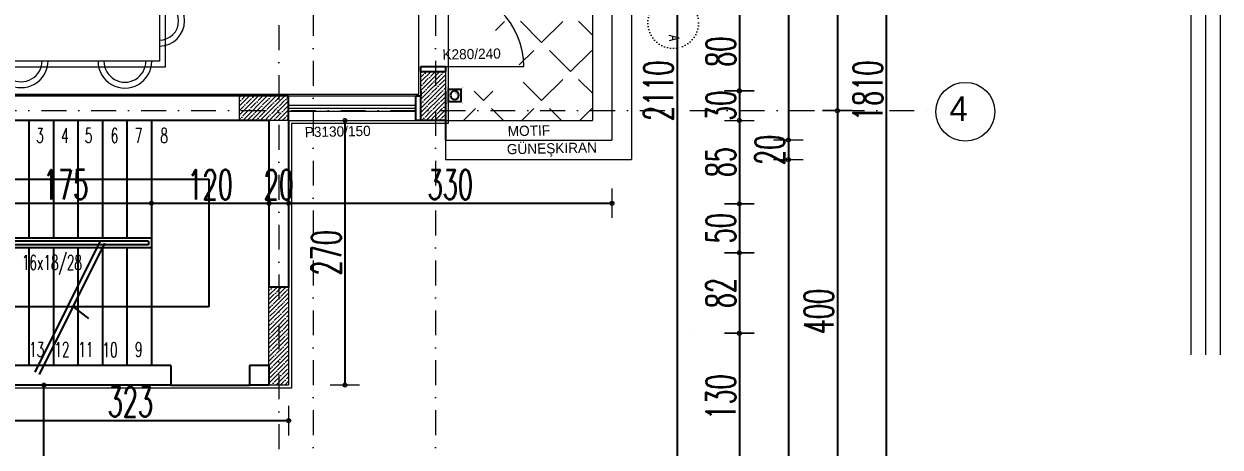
# Model space of a CAD drawing. Header units: millimetres. Extents: x -16104 to 67872, y -88009 to 12107.
# Drawn here: x 16215 to 17435, y 10157 to 10589 of the extents above; entities that cross this region are included whole.
import ezdxf
from ezdxf.enums import TextEntityAlignment as Align

# ---------------------------------------------------------------- set-up
doc = ezdxf.new("R2010")
doc.units = ezdxf.units.MM
doc.linetypes.add('ACAD_ISO07W100', pattern=[3, 0, -3])
doc.linetypes.add('DASHDOTX2', pattern=[50.8, 25.4, -12.7, 0, -12.7])
doc.layers.get('0').update_dxf_attribs({"color": 241})
for name, color, linetype, lineweight in [('AKS', 1, 'ACAD_ISO07W100', 5), ('akslar', 144, 'Continuous', 20), ('balkon', 6, 'Continuous', 5), ('c05', 32, 'Continuous', 13), ('duvar', 123, 'Continuous', 25), ('emsal&kolon', 1, 'Continuous', 5), ('kapı', 3, 'Continuous', 5), ('kolon', 1, 'Continuous', 5), ('merdiven', 4, 'Continuous', 25), ('OLCU', 54, 'Continuous', 13), ('pencere', 5, 'Continuous', 5), ('POZ', 36, 'Continuous', 18), ('SıVA', 40, 'Continuous', 9), ('tefriş', 30, 'Continuous', 5), ('ÖLÇÜ', 252, 'Continuous', 20)]:
    doc.layers.add(name, color=color, linetype=linetype, lineweight=lineweight)
doc.styles.add('DIM', font='Txttw.shx', dxfattribs={"width": 0.6})
doc.styles.add('DIMENSIONS', font='simplex', dxfattribs={"width": 0.8})
doc.styles.add('M2', font='stylu.ttf', dxfattribs={"height": 10})
doc.dimstyles.new('50', dxfattribs={"dimscale": 0, "dimtxt": 30, "dimasz": 1, "dimexe": 0, "dimexo": 2, "dimgap": 4, "dimtad": 1, "dimdec": 0, "dimzin": 0, "dimdsep": 46, "dimtxsty": 'DIM', "dimblk1": 'DOT', "dimblk2": 'DOT', "dimsah": 1, "dimcen": 1.5, "dimdle": 3, "dimse1": 1, "dimse2": 1, "dimclrd": 256, "dimclre": 9, "dimclrt": 256, "dimadec": 0, "dimazin": 0, "dimtfac": 0.24, "dimtdec": 0, "dimtix": 1, "dimtmove": 2, "dimatfit": 3, "dimldrblk": 'DOT', "dimfxl": 0, "dimtolj": 1, "dimtzin": 15, "dimarcsym": 0})
pattern_1 = [(45, (3602.555, 0), (-4.490128, 4.490128), []), (45, (3607.0454, 0), (-4.490128, 4.490128), [7.9375, -1.5875, 0, -1.5875])]

# ---------------------------------------------------------------- blocks, each defined once
blk = doc.blocks.new('DOT')
for p, q in [((0, 15), (0, -15)), ((-2, 0), (0, 0)), ((2, 0), (0, 0))]:
    blk.add_line(p, q)
blk.add_circle((0, 0), 2)
blk = doc.blocks.new('*D4158')
at = {"layer": 'Defpoints', "color": 0, "transparency": 16777216}
for p in [(16894.7, 10600), (16894.7, 10520.3), (16944.7, 10520.3)]:
    blk.add_point(p, dxfattribs=at)
at = {"layer": 'OLCU', "lineweight": -2, "transparency": 16777216}
blk.add_line((16944.7, 10599), (16944.7, 10521.3), dxfattribs=at)
for p, rotation in [((16944.7, 10600), 90), ((16944.7, 10520.3), 270)]:
    blk.add_blockref('DOT', p, dxfattribs=dict(at, rotation=rotation))
at = {"layer": 'OLCU', "transparency": 16777216, "insert": (16925.7, 10560.2), "char_height": 30, "attachment_point": 5, "rotation": 90, "style": 'DIM'}
blk.add_mtext('\\A1;80', dxfattribs=at)
blk = doc.blocks.new('*D4159')
at = {"layer": 'Defpoints', "color": 0, "transparency": 16777216}
for p in [(16894.7, 10520), (16894.7, 10490), (16944.7, 10490)]:
    blk.add_point(p, dxfattribs=at)
at = {"layer": 'OLCU', "lineweight": -2, "transparency": 16777216}
for p, q in [((16944.7, 10521), (16944.7, 10522)), ((16944.7, 10520), (16944.7, 10490)), ((16944.7, 10489), (16944.7, 10488))]:
    blk.add_line(p, q, dxfattribs=at)
for p, rotation in [((16944.7, 10520), 270), ((16944.7, 10490), 90)]:
    blk.add_blockref('DOT', p, dxfattribs=dict(at, rotation=rotation))
at = {"layer": 'OLCU', "transparency": 16777216, "insert": (16925.7, 10505), "char_height": 30, "attachment_point": 5, "rotation": 90, "style": 'DIM'}
blk.add_mtext('\\A1;30', dxfattribs=at)
blk = doc.blocks.new('*D4160')
at = {"layer": 'Defpoints', "color": 0, "transparency": 16777216}
for p in [(16894.7, 10490), (16894.7, 10405), (16944.7, 10405)]:
    blk.add_point(p, dxfattribs=at)
at = {"layer": 'OLCU', "lineweight": -2, "transparency": 16777216}
blk.add_line((16944.7, 10489), (16944.7, 10406), dxfattribs=at)
for p, rotation in [((16944.7, 10490), 90), ((16944.7, 10405), 270)]:
    blk.add_blockref('DOT', p, dxfattribs=dict(at, rotation=rotation))
at = {"layer": 'OLCU', "transparency": 16777216, "insert": (16925.7, 10447.5), "char_height": 30, "attachment_point": 5, "rotation": 90, "style": 'DIM'}
blk.add_mtext('\\A1;85', dxfattribs=at)
blk = doc.blocks.new('*D4161')
at = {"layer": 'Defpoints', "color": 0, "transparency": 16777216}
for p in [(16894.7, 10405), (16894.7, 10355), (16944.7, 10355)]:
    blk.add_point(p, dxfattribs=at)
at = {"layer": 'OLCU', "lineweight": -2, "transparency": 16777216}
blk.add_line((16944.7, 10404), (16944.7, 10356), dxfattribs=at)
for p, rotation in [((16944.7, 10405), 90), ((16944.7, 10355), 270)]:
    blk.add_blockref('DOT', p, dxfattribs=dict(at, rotation=rotation))
at = {"layer": 'OLCU', "transparency": 16777216, "insert": (16925.7, 10380), "char_height": 30, "attachment_point": 5, "rotation": 90, "style": 'DIM'}
blk.add_mtext('\\A1;50', dxfattribs=at)
blk = doc.blocks.new('*D4410')
at = {"layer": 'Defpoints', "color": 0, "transparency": 16777216}
for p in [(16894.7, 10355), (16894.7, 10272.8), (16944.7, 10272.8)]:
    blk.add_point(p, dxfattribs=at)
at = {"layer": 'OLCU', "lineweight": -2, "transparency": 16777216}
blk.add_line((16944.7, 10354), (16944.7, 10273.8), dxfattribs=at)
for p, rotation in [((16944.7, 10355), 90), ((16944.7, 10272.8), 270)]:
    blk.add_blockref('DOT', p, dxfattribs=dict(at, rotation=rotation))
at = {"layer": 'OLCU', "transparency": 16777216, "insert": (16925.7, 10313.9), "char_height": 30, "attachment_point": 5, "rotation": 90, "style": 'DIM'}
blk.add_mtext('\\A1;82', dxfattribs=at)
blk = doc.blocks.new('*D4162')
at = {"layer": 'Defpoints', "color": 0, "transparency": 16777216}
for p in [(16894.7, 10272.8), (16894.7, 10142.8), (16944.7, 10142.8)]:
    blk.add_point(p, dxfattribs=at)
at = {"layer": 'OLCU', "lineweight": -2, "transparency": 16777216}
blk.add_line((16944.7, 10271.8), (16944.7, 10143.8), dxfattribs=at)
for p, rotation in [((16944.7, 10272.8), 90), ((16944.7, 10142.8), 270)]:
    blk.add_blockref('DOT', p, dxfattribs=dict(at, rotation=rotation))
at = {"layer": 'OLCU', "transparency": 16777216, "insert": (16925.7, 10207.8), "char_height": 30, "attachment_point": 5, "rotation": 90, "style": 'DIM'}
blk.add_mtext('\\A1;130', dxfattribs=at)
blk = doc.blocks.new('*D4166')
at = {"layer": 'Defpoints', "color": 0, "transparency": 16777216}
for p in [(16959.7, 10450), (16994.7, 9705.5), (16994.7, 9705.5)]:
    blk.add_point(p, dxfattribs=at)
at = {"layer": 'OLCU', "lineweight": -2, "transparency": 16777216}
blk.add_line((16994.7, 10449), (16994.7, 9706.5), dxfattribs=at)
for p, rotation in [((16994.7, 10450), 90), ((16994.7, 9705.5), 270)]:
    blk.add_blockref('DOT', p, dxfattribs=dict(at, rotation=rotation))
at = {"layer": 'OLCU', "transparency": 16777216, "insert": (16975.7, 10077.8), "char_height": 30, "attachment_point": 5, "rotation": 90, "style": 'DIM'}
blk.add_mtext('\\A1;745', dxfattribs=at)
blk = doc.blocks.new('*D4169')
at = {"layer": 'Defpoints', "color": 0, "transparency": 16777216}
for p in [(17059.7, 11425), (17094.7, 11425), (17059.7, 9615.5)]:
    blk.add_point(p, dxfattribs=at)
at = {"layer": 'OLCU', "lineweight": -2, "transparency": 16777216}
blk.add_line((17094.7, 9616.5), (17094.7, 11424), dxfattribs=at)
for p, rotation in [((17094.7, 11425), 90), ((17094.7, 9615.5), 270)]:
    blk.add_blockref('DOT', p, dxfattribs=dict(at, rotation=rotation))
at = {"layer": 'OLCU', "transparency": 16777216, "insert": (17075.7, 10520.3), "char_height": 30, "attachment_point": 5, "rotation": 90, "style": 'DIM'}
blk.add_mtext('\\A1;1810', dxfattribs=at)
blk = doc.blocks.new('*D4219')
at = {"layer": 'Defpoints', "color": 0, "transparency": 16777216}
for p in [(16894.7, 10984.7), (16894.7, 10470), (16994.7, 10470)]:
    blk.add_point(p, dxfattribs=at)
at = {"layer": 'OLCU', "lineweight": -2, "transparency": 16777216}
blk.add_line((16994.7, 10983.7), (16994.7, 10471), dxfattribs=at)
for p, rotation in [((16994.7, 10984.7), 90), ((16994.7, 10470), 270)]:
    blk.add_blockref('DOT', p, dxfattribs=dict(at, rotation=rotation))
at = {"layer": 'OLCU', "transparency": 16777216, "insert": (16975.7, 10727.4), "char_height": 30, "attachment_point": 5, "rotation": 90, "style": 'DIM'}
blk.add_mtext('\\A1;515', dxfattribs=at)
blk = doc.blocks.new('*D4240')
at = {"layer": 'Defpoints', "color": 0, "transparency": 16777216}
for p in [(16994.7, 10470), (16994.7, 10450), (16994.7, 10450)]:
    blk.add_point(p, dxfattribs=at)
at = {"layer": 'OLCU', "lineweight": -2, "transparency": 16777216}
for p, q in [((16994.7, 10471), (16994.7, 10472)), ((16994.7, 10470), (16994.7, 10450)), ((16994.7, 10449), (16994.7, 10448))]:
    blk.add_line(p, q, dxfattribs=at)
for p, rotation in [((16994.7, 10470), 270), ((16994.7, 10450), 90)]:
    blk.add_blockref('DOT', p, dxfattribs=dict(at, rotation=rotation))
at = {"layer": 'OLCU', "transparency": 16777216, "insert": (16975.7, 10460), "char_height": 30, "attachment_point": 5, "rotation": 90, "style": 'DIM'}
blk.add_mtext('\\A1;20', dxfattribs=at)
blk = doc.blocks.new('rb')
at = {"layer": 'tefriş'}
for points in [[(1548.4, 487.07), (1595.5, 487.07), (1595.5, 394.92), (1548.4, 394.92)], [(1551.4, 484.07), (1592.5, 484.07), (1592.5, 397.92), (1551.4, 397.92)]]:
    blk.add_lwpolyline(points, close=True, dxfattribs=at)
for centre, radius, start, end in [((1571.95, 484.07), 12.83, 0, 180), ((1571.95, 484.07), 9.83, 0, 180), ((1551.4, 466.84), 14.18, 90, 270), ((1551.4, 466.84), 11.18, 90, 270), ((1592.5, 466.49), 13.72, 270, 90), ((1592.5, 466.49), 10.72, 270, 90), ((1551.4, 415.62), 14.18, 90, 270), ((1592.29, 413.54), 13.72, 270, 90), ((1551.4, 415.62), 11.18, 90, 270), ((1592.29, 413.54), 10.72, 270, 90), ((1571.95, 397.92), 13.83, 180, 0), ((1571.95, 397.92), 10.83, 180, 0)]:
    blk.add_arc(centre, radius, start, end, dxfattribs=at)
blk = doc.blocks.new('*D4263')
at = {"layer": 'Defpoints', "color": 0, "transparency": 16777216}
for p in [(17044.7, 10800), (17044.7, 10500), (17044.7, 10500)]:
    blk.add_point(p, dxfattribs=at)
at = {"layer": 'OLCU', "lineweight": -2, "transparency": 16777216}
blk.add_line((17044.7, 10799), (17044.7, 10501), dxfattribs=at)
for p, rotation in [((17044.7, 10800), 90), ((17044.7, 10500), 270)]:
    blk.add_blockref('DOT', p, dxfattribs=dict(at, rotation=rotation))
at = {"layer": 'OLCU', "transparency": 16777216, "insert": (17025.7, 10650), "char_height": 30, "attachment_point": 5, "rotation": 90, "style": 'DIM'}
blk.add_mtext('\\A1;300', dxfattribs=at)
blk = doc.blocks.new('*D4264')
at = {"layer": 'Defpoints', "color": 0, "transparency": 16777216}
for p in [(17044.7, 10500), (17044.7, 10090), (17044.7, 10090)]:
    blk.add_point(p, dxfattribs=at)
at = {"layer": 'OLCU', "lineweight": -2, "transparency": 16777216}
blk.add_line((17044.7, 10499), (17044.7, 10091), dxfattribs=at)
for p, rotation in [((17044.7, 10500), 90), ((17044.7, 10090), 270)]:
    blk.add_blockref('DOT', p, dxfattribs=dict(at, rotation=rotation))
at = {"layer": 'OLCU', "transparency": 16777216, "insert": (17025.7, 10295), "char_height": 30, "attachment_point": 5, "rotation": 90, "style": 'DIM'}
blk.add_mtext('\\A1;400', dxfattribs=at)
blk = doc.blocks.new('*D4280')
at = {"layer": 'Defpoints', "color": 0, "transparency": 16777216}
for p in [(16881.1, 11575), (16881.1, 9465.5), (16881.1, 9465.5)]:
    blk.add_point(p, dxfattribs=at)
at = {"layer": 'OLCU', "lineweight": -2, "transparency": 16777216}
blk.add_line((16881.1, 11574), (16881.1, 9466.5), dxfattribs=at)
for p, rotation in [((16881.1, 11575), 90), ((16881.1, 9465.5), 270)]:
    blk.add_blockref('DOT', p, dxfattribs=dict(at, rotation=rotation))
at = {"layer": 'OLCU', "transparency": 16777216, "insert": (16862.1, 10520.3), "char_height": 30, "attachment_point": 5, "rotation": 90, "style": 'DIM'}
blk.add_mtext('\\A1;2110', dxfattribs=at)
blk = doc.blocks.new('*D4315')
at = {"layer": 'Defpoints', "color": 0, "transparency": 16777216}
for p in [(16169.7, 10405.5), (16344.7, 10405.5), (16344.7, 10405.5)]:
    blk.add_point(p, dxfattribs=at)
at = {"layer": 'OLCU', "lineweight": -2, "transparency": 16777216}
blk.add_line((16170.7, 10405.5), (16343.7, 10405.5), dxfattribs=at)
at = {"layer": 'OLCU', "lineweight": -2, "transparency": 16777216, "rotation": 180}
blk.add_blockref('DOT', (16169.7, 10405.5), dxfattribs=at)
at = {"layer": 'OLCU', "lineweight": -2, "transparency": 16777216}
blk.add_blockref('DOT', (16344.7, 10405.5), dxfattribs=at)
at = {"layer": 'OLCU', "transparency": 16777216, "insert": (16257.2, 10424.5), "char_height": 30, "attachment_point": 5, "style": 'DIM'}
blk.add_mtext('\\A1;175', dxfattribs=at)
blk = doc.blocks.new('*D4316')
at = {"layer": 'Defpoints', "color": 0, "transparency": 16777216}
for p in [(16344.7, 10405.5), (16464.7, 10405.5), (16464.7, 10405.5)]:
    blk.add_point(p, dxfattribs=at)
at = {"layer": 'OLCU', "lineweight": -2, "transparency": 16777216}
blk.add_line((16345.7, 10405.5), (16463.7, 10405.5), dxfattribs=at)
at = {"layer": 'OLCU', "lineweight": -2, "transparency": 16777216, "rotation": 180}
blk.add_blockref('DOT', (16344.7, 10405.5), dxfattribs=at)
at = {"layer": 'OLCU', "lineweight": -2, "transparency": 16777216}
blk.add_blockref('DOT', (16464.7, 10405.5), dxfattribs=at)
at = {"layer": 'OLCU', "transparency": 16777216, "insert": (16404.7, 10424.5), "char_height": 30, "attachment_point": 5, "style": 'DIM'}
blk.add_mtext('\\A1;120', dxfattribs=at)
blk = doc.blocks.new('*D4317')
at = {"layer": 'Defpoints', "color": 0, "transparency": 16777216}
for p in [(16464.7, 10405.5), (16484.7, 10405.5), (16484.7, 10405.5)]:
    blk.add_point(p, dxfattribs=at)
at = {"layer": 'OLCU', "lineweight": -2, "transparency": 16777216}
for p, q in [((16463.7, 10405.5), (16462.7, 10405.5)), ((16464.7, 10405.5), (16484.7, 10405.5)), ((16485.7, 10405.5), (16486.7, 10405.5))]:
    blk.add_line(p, q, dxfattribs=at)
blk.add_blockref('DOT', (16464.7, 10405.5), dxfattribs=at)
at = {"layer": 'OLCU', "lineweight": -2, "transparency": 16777216, "rotation": 180}
blk.add_blockref('DOT', (16484.7, 10405.5), dxfattribs=at)
at = {"layer": 'OLCU', "transparency": 16777216, "insert": (16474.7, 10424.5), "char_height": 30, "attachment_point": 5, "style": 'DIM'}
blk.add_mtext('\\A1;20', dxfattribs=at)
blk = doc.blocks.new('A$C412C2498')
at = {"color": 5, "const_width": 0.6}
for points in [[(3.6, 24.3), (0.2, 27)], [(23.8, 24.3), (27.3, 27)], [(3.6, 3), (0.2, 0.2)], [(23.8, 3), (27.3, 0.2)]]:
    blk.add_lwpolyline(points, dxfattribs=at)
at = {"color": 5}
blk.add_lwpolyline([(23.8, 24.3), (3.6, 24.3), (3.6, 3), (23.8, 3)], close=True, dxfattribs=at)
at = {"const_width": 0.1}
for points in [[(6.7, 12.2), (14.6, 20.2)], [(6.8, 14.5), (12.4, 20.1)], [(7.1, 10.4), (16.4, 19.7)], [(7.9, 9.1), (17.8, 19)], [(8.8, 8), (18.9, 18.1)], [(10, 7.1), (19.8, 16.9)], [(11.3, 6.4), (20.4, 15.6)], [(13, 6), (20.8, 13.8)], [(14.8, 6.1), (20.8, 12.1)], [(17.4, 7), (19.8, 9.4)]]:
    blk.add_lwpolyline(points, dxfattribs=at)
blk.add_circle((13.7, 13.1), 7.12)
blk = doc.blocks.new('A$C5E2C1EC0')
at = {"xscale": 0.6105719971092185, "yscale": 0.6105719971092185, "zscale": 0.6105719971092185}
blk.add_blockref('A$C412C2498', (0, 0), dxfattribs=at)
blk = doc.blocks.new('*D4010')
at = {"layer": 'Defpoints', "color": 0, "transparency": 16777216}
for p in [(16484.7, 10405.5), (16814.7, 10405.5), (16814.7, 10405.5)]:
    blk.add_point(p, dxfattribs=at)
at = {"layer": 'OLCU', "lineweight": -2, "transparency": 16777216}
blk.add_line((16485.7, 10405.5), (16813.7, 10405.5), dxfattribs=at)
at = {"layer": 'OLCU', "lineweight": -2, "transparency": 16777216, "rotation": 180}
blk.add_blockref('DOT', (16484.7, 10405.5), dxfattribs=at)
at = {"layer": 'OLCU', "lineweight": -2, "transparency": 16777216}
blk.add_blockref('DOT', (16814.7, 10405.5), dxfattribs=at)
at = {"layer": 'OLCU', "transparency": 16777216, "insert": (16649.7, 10424.5), "char_height": 30, "attachment_point": 5, "style": 'DIM'}
blk.add_mtext('\\A1;330', dxfattribs=at)
blk = doc.blocks.new('*D4323')
at = {"layer": 'Defpoints', "color": 0, "transparency": 16777216}
for p in [(16161.7, 10220), (16484.7, 10220), (16484.7, 10183.7)]:
    blk.add_point(p, dxfattribs=at)
at = {"layer": 'OLCU', "lineweight": -2, "transparency": 16777216}
blk.add_line((16162.7, 10183.7), (16483.7, 10183.7), dxfattribs=at)
at = {"layer": 'OLCU', "lineweight": -2, "transparency": 16777216, "rotation": 180}
blk.add_blockref('DOT', (16161.7, 10183.7), dxfattribs=at)
at = {"layer": 'OLCU', "lineweight": -2, "transparency": 16777216}
blk.add_blockref('DOT', (16484.7, 10183.7), dxfattribs=at)
at = {"layer": 'OLCU', "transparency": 16777216, "insert": (16323.2, 10202.7), "char_height": 30, "attachment_point": 5, "style": 'DIM'}
blk.add_mtext('\\A1;323', dxfattribs=at)
blk = doc.blocks.new('*D4014')
at = {"layer": 'Defpoints', "color": 0, "transparency": 16777216}
for p in [(16509.7, 10490), (16484.7, 10220), (16542.2, 10220)]:
    blk.add_point(p, dxfattribs=at)
at = {"layer": 'OLCU', "lineweight": -2, "transparency": 16777216}
blk.add_line((16542.2, 10489), (16542.2, 10221), dxfattribs=at)
for p, rotation in [((16542.2, 10490), 90), ((16542.2, 10220), 270)]:
    blk.add_blockref('DOT', p, dxfattribs=dict(at, rotation=rotation))
at = {"layer": 'OLCU', "transparency": 16777216, "insert": (16523.2, 10355), "char_height": 30, "attachment_point": 5, "rotation": 90, "style": 'DIM'}
blk.add_mtext('\\A1;270', dxfattribs=at)
blk = doc.blocks.new('*D4325')
at = {"layer": 'Defpoints', "color": 0, "transparency": 16777216}
for p in [(16161.7, 10220), (16235, 10220), (16161.7, 9465.5)]:
    blk.add_point(p, dxfattribs=at)
at = {"layer": 'OLCU', "lineweight": -2, "transparency": 16777216}
blk.add_line((16235, 9466.5), (16235, 10219), dxfattribs=at)
for p, rotation in [((16235, 10220), 90), ((16235, 9465.5), 270)]:
    blk.add_blockref('DOT', p, dxfattribs=dict(at, rotation=rotation))
at = {"layer": 'OLCU', "transparency": 16777216, "insert": (16216, 9842.8), "char_height": 30, "attachment_point": 5, "rotation": 90, "style": 'DIM'}
blk.add_mtext('\\A1;755', dxfattribs=at)

msp = doc.modelspace()

# ---------------------------------------------------------------- hatches: boundary and pattern name
at = {"layer": 'kolon'}
h = msp.add_hatch(dxfattribs=at)
h.set_pattern_fill('ANSI35,_O', color=256)
h.set_pattern_definition(pattern_1)
h.paths.add_polyline_path([(16634.7, 10540), (16619.7, 10540), (16619.7, 10500), (16634.7, 10500)])
h.paths.add_polyline_path([(16644.7, 10540), (16634.7, 10540), (16634.7, 10500), (16644.7, 10500)])
h.paths.add_polyline_path([(16634.7, 10500), (16634.7, 10490), (16644.7, 10490), (16644.7, 10500)])
h.paths.add_polyline_path([(16619.7, 10500), (16619.7, 10490), (16634.7, 10490), (16634.7, 10500)])
h = msp.add_hatch(dxfattribs=at)
h.set_pattern_fill('ANSI35,_O', color=256)
h.set_pattern_definition([(45, (7205.1105, 0), (-4.490128, 4.490128), []), (45, (7209.6007, 0), (-4.490128, 4.490128), [7.9375, -1.5875, 0, -1.5875])])
h.paths.add_polyline_path([(16434.7, 10515), (16434.7, 10500), (16474.7, 10500), (16474.7, 10515)])
h.paths.add_polyline_path([(16434.7, 10500), (16434.7, 10490), (16474.7, 10490), (16474.7, 10500)])
h.paths.add_polyline_path([(16474.7, 10500), (16474.7, 10490), (16484.7, 10490), (16484.7, 10500)])
h.paths.add_polyline_path([(16474.7, 10515), (16474.7, 10500), (16484.7, 10500), (16484.7, 10515)])
h = msp.add_hatch(dxfattribs=at)
h.set_pattern_fill('ANSI35,_O', color=256)
h.set_pattern_definition(pattern_1)
h.paths.add_polyline_path([(16484.7, 10320), (16464.7, 10320), (16464.7, 10220), (16484.7, 10220)])
at = {"layer": 'ÖLÇÜ'}
h = msp.add_hatch(dxfattribs=at)
h.set_pattern_fill('ANGLE,_O', color=256, scale=6, angle=45)
h.set_pattern_definition([(45, (-0.838, 17059.605), (-29.63485, 29.63485), [30.48, -11.43]), (135, (-0.838, 17059.605), (-29.63485, -29.63485), [30.48, -11.43])])
h.paths.add_polyline_path([(16794.7, 10984.7), (16729.7, 10984.7, -0.079624), (16725.7, 10959.7), (16794.7, 10959.7)])
h.paths.add_polyline_path([(16794.7, 10959.7), (16725.7, 10959.7, -0.323907), (16649.7, 10904.7), (16649.7, 10959.7), (16644.7, 10959.7), (16644.7, 10780), (16794.7, 10780)])
h.paths.add_polyline_path([(16794.7, 10780), (16644.7, 10780), (16644.7, 10765), (16644.7, 10635), (16644.7, 10600, -0.131404), (16684.6, 10589.4), (16794.7, 10589.4)])
h.paths.add_polyline_path([(16794.7, 10589.4), (16684.6, 10589.4, -0.268211), (16724.7, 10520), (16644.7, 10520), (16644.7, 10500), (16794.7, 10500)])
h.paths.add_polyline_path([(16794.7, 10500), (16644.7, 10500), (16644.7, 10490), (16794.7, 10490)])
h.paths.add_polyline_path([(16666.4, 10653.7), (16666.7, 10744.2), (16648.9, 10744.3), (16648.7, 10653.8)], flags=24)
h.paths.add_polyline_path([(16677.9, 10746.8), (16765.7, 10746.8), (16765.7, 10717), (16677.9, 10717)], flags=24)
h.paths.add_polyline_path([(16678, 10778.7), (16782.2, 10778.7), (16782.2, 10751.8), (16678, 10751.8)], flags=24)

# ---------------------------------------------------------------- linework, layer by layer
for p, q in [((16619.7, 10540), (16619.7, 10545)), ((16644.7, 10545), (16644.7, 10540)), ((16619.7, 10490), (16619.7, 10515)), ((16464.7, 10240), (16464.7, 10220)), ((16364.7, 10220), (16444.7, 10220))]:
    msp.add_line(p, q)
at = {"layer": 'AKS', "color": 1, "linetype": 'ACAD_ISO07W100'}
msp.add_circle((16877.2, 10589.6), 25.9, dxfattribs=at)
at = {"layer": 'AKS', "linetype": 'ByBlock'}
msp.add_circle((17175.3, 10498.9), 30, dxfattribs=at)
at = {"layer": 'akslar', "linetype": 'DASHDOTX2'}
for p, q in [((16509.7, 11925), (16509.7, 9115.5)), ((16634.7, 11925), (16634.7, 9115.5)), ((16474.7, 11910.6), (16474.7, 9101.1)), ((14094.7, 10500), (17144.7, 10500))]:
    msp.add_line(p, q, dxfattribs=at)
at = {"layer": 'balkon'}
for p, q in [((16794.7, 10984.7), (16794.7, 10490)), ((16814.7, 10984.7), (16814.7, 10470)), ((16834.7, 10984.7), (16834.7, 10450)), ((16644.7, 10490), (16794.7, 10490)), ((16644.7, 10470), (16814.7, 10470)), ((16644.7, 10470), (16644.7, 10450)), ((16644.7, 10450), (16834.7, 10450))]:
    msp.add_line(p, q, dxfattribs=at)
at = {"layer": 'c05'}
for points in [[(17435.3, 8939.6), (17435.3, 8729.3), (13905, 8729.3), (13905, 12107.1), (17435.3, 12107.1), (17435.3, 10251)], [(17420.3, 8939.6), (17420.3, 8744.3), (13920, 8744.3), (13920, 12092.1), (17420.3, 12092.1), (17420.3, 10251)], [(17405.3, 8939.6), (17405.3, 8759.3), (13935, 8759.3), (13935, 12077.1), (17405.3, 12077.1), (17405.3, 10251)]]:
    msp.add_lwpolyline(points, dxfattribs=at)
at = {"layer": 'duvar'}
for p, q in [((16619.7, 10545), (16644.7, 10545)), ((16619.7, 10540), (16644.7, 10540)), ((16484.7, 10515), (16019.7, 10515)), ((16484.7, 10490), (16484.7, 10515)), ((16614.7, 10515), (16619.7, 10515)), ((16614.7, 10490), (16614.7, 10515)), ((16619.7, 10520), (16619.7, 10515)), ((16644.7, 10520), (16644.7, 10490)), ((16464.7, 10490), (16036.7, 10490)), ((16464.7, 10490), (16464.7, 10320)), ((16484.7, 10490), (16484.7, 10320)), ((16619.7, 10490), (16614.7, 10490)), ((16644.7, 10490), (16619.7, 10490)), ((16644.7, 10490), (16644.7, 10470)), ((16169.7, 10430), (16403.4, 10430)), ((16403.4, 10430), (16403.4, 10300)), ((16292.5, 10367.1), (16225.7, 10233.1)), ((16297, 10364.8), (16230.2, 10230.9)), ((16344.7, 10370), (16344.7, 10360)), ((16484.7, 10320), (16464.7, 10320)), ((16403.4, 10300), (16169.7, 10300)), ((16264.7, 10300), (16280.4, 10287.8)), ((16364.7, 10240), (16049.7, 10240)), ((16364.7, 10240), (16364.7, 10220)), ((16464.7, 10240), (16444.7, 10240)), ((16444.7, 10240), (16444.7, 10220)), ((16364.7, 10220), (16161.7, 10220)), ((16364.7, 10220), (16161.7, 10220)), ((16464.7, 10220), (16444.7, 10220)), ((16464.7, 10220), (16444.7, 10220))]:
    msp.add_line(p, q, dxfattribs=at)
at = {"layer": 'emsal&kolon'}
for points in [[(16644.7, 10490), (16619.7, 10490), (16619.7, 10540), (16644.7, 10540), (16644.7, 10490)], [(16434.7, 10490), (16434.7, 10515), (16484.7, 10515), (16484.7, 10490), (16434.7, 10490)], [(16464.7, 10320), (16484.7, 10320), (16484.7, 10220), (16464.7, 10220), (16464.7, 10320)]]:
    msp.add_lwpolyline(points, dxfattribs=at)
at = {"layer": 'kapı'}
msp.add_line((16644.7, 10545), (16724.7, 10545), dxfattribs=at)
msp.add_arc((16644.7, 10545), 80, 0, 90, dxfattribs=at)
at = {"layer": 'merdiven'}
for p, q in [((16219.7, 10490), (16219.7, 10370)), ((16244.7, 10490), (16244.7, 10370)), ((16269.7, 10490), (16269.7, 10370)), ((16294.7, 10490), (16294.7, 10370)), ((16319.7, 10490), (16319.7, 10370)), ((16344.7, 10490), (16344.7, 10370)), ((16344.7, 10370), (16169.7, 10370)), ((16341.7, 10367), (16172.7, 10367)), ((16341.7, 10367), (16341.7, 10363)), ((16344.7, 10360), (16169.7, 10360)), ((16341.7, 10363), (16172.7, 10363)), ((16219.7, 10360), (16219.7, 10240)), ((16244.7, 10360), (16244.7, 10240)), ((16269.7, 10360), (16269.7, 10240)), ((16294.7, 10360), (16294.7, 10240)), ((16319.7, 10360), (16319.7, 10240)), ((16344.7, 10360), (16344.7, 10240))]:
    msp.add_line(p, q, dxfattribs=at)
at = {"layer": 'OLCU'}
msp.add_line((16894.7, 10272.8), (16894.7, 10272.8), dxfattribs=at)
at = {"layer": 'pencere'}
for p, q in [((16484.7, 10515), (16614.7, 10515)), ((16484.7, 10505.5), (16614.7, 10505.5)), ((16484.7, 10502.5), (16614.7, 10502.5)), ((16484.7, 10499.5), (16614.7, 10499.5)), ((16484.7, 10490), (16614.7, 10490))]:
    msp.add_line(p, q, dxfattribs=at)
at = {"layer": 'SıVA'}
for points in [[(16184.7, 10217), (16184.7, 9702.5), (16049.7, 9702.5), (16049.7, 9442.5), (15267.7, 9442.5), (15267.7, 9612.5), (15047.7, 9612.5), (15047.7, 10467), (14585.7, 10467), (14585.7, 10981.7), (14415.7, 10981.7), (14415.7, 11434), (14705.7, 11434), (14705.7, 11604), (16527.7, 11604), (16527.7, 11434), (16817.7, 11434), (16817.7, 10981.7), (16647.7, 10981.7), (16647.7, 10487), (16487.7, 10487), (16487.7, 10217)], [(16021.7, 10812), (16021.5, 10758), (16016.7, 10758), (16016.7, 10542), (16021.7, 10542), (16021.7, 10517), (16617.7, 10517), (16617.7, 10600), (16617.7, 10982.7), (16592.7, 10982.7), (16592.7, 10997.7), (16109.7, 10997.7), (16016.7, 10997.7), (16016.7, 10852), (16016.7, 10852), (16016.5, 10812)]]:
    msp.add_lwpolyline(points, close=True, dxfattribs=at)

# ---------------------------------------------------------------- block references
at = {"ltscale": 50, "xscale": -1, "rotation": 180}
msp.add_blockref('A$C5E2C1EC0', (16645.8, 10523.8), dxfattribs=at)
at = {"layer": 'pencere', "xscale": 2, "yscale": 2, "zscale": 2, "rotation": 270}
msp.add_blockref('rb', (15384.7, 13735.5), dxfattribs=at)

# ---------------------------------------------------------------- texts
at = {"layer": 'AKS', "color": 1, "style": 'DIMENSIONS', "width": 0.8}
msp.add_text('A', height=10.4, rotation=269.5779, dxfattribs=at).set_placement((16878.2, 10573.9), align=Align.MIDDLE)
at = {"layer": 'AKS', "insert": (17159.2, 10514.5), "char_height": 25, "width": 35.659, "attachment_point": 1}
msp.add_mtext('4', dxfattribs=at)
at = {"layer": 'OLCU', "char_height": 15, "attachment_point": 5, "style": 'DIM'}
for s, insert in [('\\A1;3', (16231, 10474.6)), ('\\A1;4', (16256.4, 10474.6)), ('\\A1;5', (16280.6, 10474.6)), ('\\A1;6', (16307.1, 10474.6)), ('\\A1;7', (16331.6, 10474.6)), ('\\A1;8', (16357.7, 10474.6)), ('\\A1;16x18/28', (16243.2, 10342.6)), ('\\A1;13', (16227.6, 10256.3)), ('\\A1;12', (16253.4, 10256.3)), ('\\A1;11', (16277.8, 10256.3)), ('\\A1;10', (16302.5, 10255.9)), ('\\A1;9', (16331.7, 10256.3))]:
    msp.add_mtext(s, dxfattribs=dict(at, insert=insert))
at = {"layer": 'POZ', "style": 'M2', "flags": 4}
for tag, p in [('K280/240', (16641.8, 10552)), ('P3130/150', (16501.3, 10472.9)), ('MOTIF', (16708.4, 10473.9)), ('GÜNEŞKIRAN', (16707.5, 10455.5))]:
    msp.add_attdef(tag, p, 'K1 80/210', height=10.4, rotation=1.1392, dxfattribs=at)

# ---------------------------------------------------------------- dimensions: what is measured, and where the dimension line sits
at = {"layer": 'OLCU'}
for base, p1, p2, text, picture, middle in [((16881.1, 9465.5), (16881.1, 11575), (16881.1, 9465.5), '2110', '*D4280', (16862.1, 10520.3)), ((17094.7, 11425), (17059.7, 9615.5), (17059.7, 11425), '1810', '*D4169', (17075.7, 10520.3)), ((17044.7, 10500), (17044.7, 10800), (17044.7, 10500), '300', '*D4263', (17025.7, 10650)), ((17044.7, 10090), (17044.7, 10500), (17044.7, 10090), '400', '*D4264', (17025.7, 10295))]:
    dim = msp.add_linear_dim(base=base, p1=p1, p2=p2, angle=90, text=text, dimstyle='50', override={"dimscale": 1}, dxfattribs=at)
    dim.commit()
    dim.dimension.update_dxf_attribs({"geometry": picture, "text_midpoint": middle})
for base, p1, p2, picture, middle in [((16994.7, 10470), (16894.7, 10984.7), (16894.7, 10470), '*D4219', (16975.7, 10727.4)), ((16944.7, 10520.3), (16894.7, 10600), (16894.7, 10520.3), '*D4158', (16925.7, 10560.2)), ((16944.7, 10490), (16894.7, 10520), (16894.7, 10490), '*D4159', (16925.7, 10505)), ((16542.2, 10220), (16509.7, 10490), (16484.7, 10220), '*D4014', (16523.2, 10355)), ((16944.7, 10405), (16894.7, 10490), (16894.7, 10405), '*D4160', (16925.7, 10447.5)), ((16994.7, 10450), (16994.7, 10470), (16994.7, 10450), '*D4240', (16975.7, 10460)), ((16994.7064382, 9705.5446397), (16959.7064382, 10450.0446397), (16994.7064382, 9705.5446397), '*D4166', (16975.7064382, 10077.7946397)), ((16944.7, 10355), (16894.7, 10405), (16894.7, 10355), '*D4161', (16925.7, 10380)), ((16944.7, 10272.8), (16894.7, 10355), (16894.7, 10272.8), '*D4410', (16925.7, 10313.9)), ((16944.7, 10142.8), (16894.7, 10272.8), (16894.7, 10142.8), '*D4162', (16925.7, 10207.8)), ((16234.9825467, 10220.0446397), (16161.7064382, 9465.5446397), (16161.7064382, 10220.0446397), '*D4325', (16215.9825467, 9842.7946397))]:
    dim = msp.add_linear_dim(base=base, p1=p1, p2=p2, angle=90, dimstyle='50', override={"dimscale": 1}, dxfattribs=at)
    dim.commit()
    dim.dimension.update_dxf_attribs({"geometry": picture, "text_midpoint": middle})
for base, p1, p2, picture, middle in [((16344.7, 10405.5), (16169.7, 10405.5), (16344.7, 10405.5), '*D4315', (16257.2, 10424.5)), ((16464.7, 10405.5), (16344.7, 10405.5), (16464.7, 10405.5), '*D4316', (16404.7, 10424.5)), ((16484.7, 10405.5), (16464.7, 10405.5), (16484.7, 10405.5), '*D4317', (16474.7, 10424.5)), ((16814.7, 10405.5), (16484.7, 10405.5), (16814.7, 10405.5), '*D4010', (16649.7, 10424.5)), ((16484.7, 10183.7), (16161.7, 10220), (16484.7, 10220), '*D4323', (16323.2, 10202.7))]:
    dim = msp.add_linear_dim(base=base, p1=p1, p2=p2, dimstyle='50', override={"dimscale": 1}, dxfattribs=at)
    dim.commit()
    dim.dimension.update_dxf_attribs({"geometry": picture, "text_midpoint": middle})

doc.saveas('drawing.dxf')
